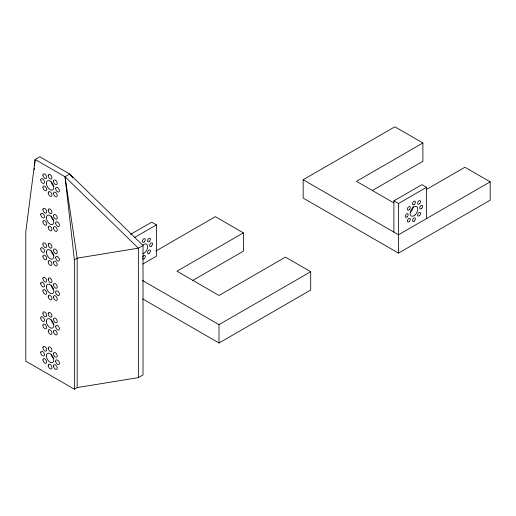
<?xml version="1.0" encoding="UTF-8"?>
<svg xmlns="http://www.w3.org/2000/svg" width="516" height="516" viewBox="0 0 516 516"><rect width="100%" height="100%" fill="white"/><g stroke="black" fill="none" stroke-linecap="round" stroke-linejoin="round"><path stroke-width="0.77" d="M219.01 342.985L219.01 324.654L310.703 271.713L310.703 290.05L219.01 342.985L142.461 298.796M155.845 251.034L215.365 216.675L243.404 232.858L243.404 251.189L192.887 280.356M372.384 190.481L422.894 161.315L422.894 142.984L394.863 126.801L303.169 179.736L303.169 198.073L398.5 253.117L490.2 200.176L490.2 181.838L464.929 167.249L426.184 189.624M398.5 253.117L398.5 203.504L426.526 187.321L426.526 218.603M34.172 169.906L34.32 168.3M34.546 165.888L35.14 159.47L39.809 156.774L69.699 174.027L143.022 245.481L143.022 374.913L138.352 377.609L77.174 387.58L74.368 389.199L25.8 361.161L25.8 231.729L35.14 159.47L65.029 176.724L138.352 248.177L138.352 377.609M74.368 389.199L74.368 259.774L65.029 176.724L69.699 174.027L72.859 177.691M74.368 259.774L77.174 258.155L138.352 248.177L143.022 245.481M130.503 234.387L151.691 222.151L156.425 224.886L156.425 256.162L142.758 264.057M134.553 237.515L156.425 224.886M243.404 232.858L176.975 271.203L219.01 295.475L285.432 257.123L310.703 271.713M422.894 142.984L356.472 181.335L393.682 202.814M393.895 232.116L393.895 200.84L421.914 184.663L426.526 187.321M490.2 181.838L398.5 234.78L303.169 179.736M393.895 200.84L398.5 203.504M142.345 280.388L219.01 324.654M69.699 174.027L71.144 175.962M65.029 176.724L77.174 258.155L77.174 387.58M142.848 245.139A5.463 3.154 -60 0 1 147.705 246.635A5.463 3.154 -60 0 1 142.848 253.749M142.59 257.11A2.045 1.18 -60 0 1 144.777 255.407A2.045 1.18 -60 0 1 144.777 257.968A2.045 1.18 -60 0 1 142.59 258.787M413.2 206.413A5.463 3.154 -60 0 1 410.336 212.373M53.787 358.833A5.283 3.051 60 0 1 51.148 354.26M53.787 324.319A5.283 3.051 60 0 1 51.148 319.746M53.787 220.777A5.283 3.051 60 0 1 51.148 216.204M53.787 186.263A5.283 3.051 60 0 1 52.116 184.18L51.523 182.948A5.283 3.051 60 0 1 51.148 181.69M53.787 289.805A5.283 3.051 60 0 1 51.148 285.232M53.787 255.291A5.283 3.051 60 0 1 51.148 250.718M151.459 246.087A2.045 1.18 -60 0 0 152.11 242.913A2.045 1.18 -60 0 0 149.685 245.061A2.045 1.18 -60 0 0 151.459 246.087M149.337 253.221A2.045 1.18 -60 0 0 149.988 250.047A2.045 1.18 -60 0 0 147.57 252.195A2.045 1.18 -60 0 0 149.337 253.221M144.222 241.907A2.045 1.18 -60 0 0 144.867 238.734A2.045 1.18 -60 0 0 142.448 240.882A2.045 1.18 -60 0 0 144.222 241.907M149.337 241.398A2.045 1.18 -60 0 0 149.988 238.224A2.045 1.18 -60 0 0 147.57 240.372A2.045 1.18 -60 0 0 149.337 241.398M421.559 208.522A2.045 1.18 -60 0 0 422.211 205.349A2.045 1.18 -60 0 0 419.785 207.496A2.045 1.18 -60 0 0 421.559 208.522M419.437 215.656A2.045 1.18 -60 0 0 420.089 212.482A2.045 1.18 -60 0 0 417.67 214.63A2.045 1.18 -60 0 0 419.437 215.656M414.322 221.061A2.045 1.18 -60 0 0 414.967 217.887A2.045 1.18 -60 0 0 412.548 220.035A2.045 1.18 -60 0 0 414.322 221.061M409.201 209.748A2.045 1.18 -60 0 0 409.852 206.574A2.045 1.18 -60 0 0 407.427 208.722A2.045 1.18 -60 0 0 409.201 209.748M407.079 216.881A2.045 1.18 -60 0 0 407.73 213.708A2.045 1.18 -60 0 0 405.312 215.856A2.045 1.18 -60 0 0 407.079 216.881M419.437 203.833A2.045 1.18 -60 0 0 420.089 200.666A2.045 1.18 -60 0 0 417.67 202.814A2.045 1.18 -60 0 0 419.437 203.833M414.322 204.342A2.045 1.18 -60 0 0 414.967 201.169A2.045 1.18 -60 0 0 412.548 203.317A2.045 1.18 -60 0 0 414.322 204.342M414.948 215.03A5.463 3.154 -60 0 0 416.676 206.574A5.463 3.154 -60 0 0 410.22 212.302A5.463 3.154 -60 0 0 414.948 215.03M409.201 221.564A2.045 1.18 -60 0 0 409.852 218.397A2.045 1.18 -60 0 0 407.427 220.545A2.045 1.18 -60 0 0 409.201 221.564M40.745 214.475A2.644 1.522 60 0 0 43.544 217.958A2.644 1.522 60 0 0 43.544 214.224A2.644 1.522 60 0 0 40.745 214.475M48.22 330.956A2.644 1.522 60 0 0 51.02 334.445A2.644 1.522 60 0 0 51.02 330.711A2.644 1.522 60 0 0 48.22 330.956M46.35 286.735A5.283 3.051 60 0 0 51.955 293.707A5.283 3.051 60 0 0 51.955 286.238A5.283 3.051 60 0 0 46.35 286.735M53.503 181.226A2.644 1.522 60 0 0 56.302 184.709A2.644 1.522 60 0 0 56.302 180.974A2.644 1.522 60 0 0 53.503 181.226M46.35 355.769A5.283 3.051 60 0 0 51.955 362.735A5.283 3.051 60 0 0 51.955 355.266A5.283 3.051 60 0 0 46.35 355.769M42.931 244.152A2.644 1.522 60 0 0 45.737 247.635A2.644 1.522 60 0 0 45.737 243.9A2.644 1.522 60 0 0 42.931 244.152M53.503 353.795A2.644 1.522 60 0 0 56.302 357.278A2.644 1.522 60 0 0 56.302 353.544A2.644 1.522 60 0 0 53.503 353.795M48.22 313.702A2.644 1.522 60 0 0 51.02 317.185A2.644 1.522 60 0 0 51.02 313.451A2.644 1.522 60 0 0 48.22 313.702M40.745 248.989A2.644 1.522 60 0 0 43.544 252.472A2.644 1.522 60 0 0 43.544 248.738A2.644 1.522 60 0 0 40.745 248.989M48.22 279.188A2.644 1.522 60 0 0 51.02 282.671A2.644 1.522 60 0 0 51.02 278.937A2.644 1.522 60 0 0 48.22 279.188M42.931 256.355A2.644 1.522 60 0 0 45.737 259.838A2.644 1.522 60 0 0 45.737 256.104A2.644 1.522 60 0 0 42.931 256.355M53.503 215.74A2.644 1.522 60 0 0 56.302 219.223A2.644 1.522 60 0 0 56.302 215.488A2.644 1.522 60 0 0 53.503 215.74M48.22 348.216A2.644 1.522 60 0 0 51.02 351.699A2.644 1.522 60 0 0 51.02 347.965A2.644 1.522 60 0 0 48.22 348.216M42.931 187.327A2.644 1.522 60 0 0 45.737 190.81A2.644 1.522 60 0 0 45.737 187.076A2.644 1.522 60 0 0 42.931 187.327M48.22 227.414A2.644 1.522 60 0 0 51.02 230.904A2.644 1.522 60 0 0 51.02 227.169A2.644 1.522 60 0 0 48.22 227.414M48.22 192.9A2.644 1.522 60 0 0 51.02 196.39A2.644 1.522 60 0 0 51.02 192.655A2.644 1.522 60 0 0 48.22 192.9M42.931 221.841A2.644 1.522 60 0 0 45.737 225.324A2.644 1.522 60 0 0 45.737 221.59A2.644 1.522 60 0 0 42.931 221.841M40.745 179.961A2.644 1.522 60 0 0 43.544 183.444A2.644 1.522 60 0 0 43.544 179.71A2.644 1.522 60 0 0 40.745 179.961M42.931 313.18A2.644 1.522 60 0 0 45.737 316.663A2.644 1.522 60 0 0 45.737 312.928A2.644 1.522 60 0 0 42.931 313.18M48.22 210.16A2.644 1.522 60 0 0 51.02 213.643A2.644 1.522 60 0 0 51.02 209.909A2.644 1.522 60 0 0 48.22 210.16M53.503 262.457A2.644 1.522 60 0 0 56.302 265.94A2.644 1.522 60 0 0 56.302 262.205A2.644 1.522 60 0 0 53.503 262.457M42.931 359.897A2.644 1.522 60 0 0 45.737 363.38A2.644 1.522 60 0 0 45.737 359.646A2.644 1.522 60 0 0 42.931 359.897M55.689 361.161A2.644 1.522 60 0 0 58.495 364.644A2.644 1.522 60 0 0 58.495 360.91A2.644 1.522 60 0 0 55.689 361.161M46.35 217.707A5.283 3.051 60 0 0 51.955 224.679A5.283 3.051 60 0 0 51.955 217.21A5.283 3.051 60 0 0 46.35 217.707M53.503 319.281A2.644 1.522 60 0 0 56.302 322.764A2.644 1.522 60 0 0 56.302 319.03A2.644 1.522 60 0 0 53.503 319.281M53.503 250.254A2.644 1.522 60 0 0 56.302 253.737A2.644 1.522 60 0 0 56.302 250.002A2.644 1.522 60 0 0 53.503 250.254M53.503 331.485A2.644 1.522 60 0 0 56.302 334.968A2.644 1.522 60 0 0 56.302 331.233A2.644 1.522 60 0 0 53.503 331.485M46.35 321.255A5.283 3.051 60 0 0 51.955 328.221A5.283 3.051 60 0 0 51.955 320.752A5.283 3.051 60 0 0 46.35 321.255M42.931 325.383A2.644 1.522 60 0 0 45.737 328.866A2.644 1.522 60 0 0 45.737 325.132A2.644 1.522 60 0 0 42.931 325.383M42.931 209.638A2.644 1.522 60 0 0 45.737 213.121A2.644 1.522 60 0 0 45.737 209.386A2.644 1.522 60 0 0 42.931 209.638M40.745 352.531A2.644 1.522 60 0 0 43.544 356.014A2.644 1.522 60 0 0 43.544 352.28A2.644 1.522 60 0 0 40.745 352.531M48.22 365.476A2.644 1.522 60 0 0 51.02 368.959A2.644 1.522 60 0 0 51.02 365.225A2.644 1.522 60 0 0 48.22 365.476M55.689 326.647A2.644 1.522 60 0 0 58.495 330.13A2.644 1.522 60 0 0 58.495 326.396A2.644 1.522 60 0 0 55.689 326.647M53.503 365.999A2.644 1.522 60 0 0 56.302 369.482A2.644 1.522 60 0 0 56.302 365.747A2.644 1.522 60 0 0 53.503 365.999M55.689 223.105A2.644 1.522 60 0 0 58.495 226.589A2.644 1.522 60 0 0 58.495 222.854A2.644 1.522 60 0 0 55.689 223.105M46.35 183.193A5.283 3.051 60 0 0 51.955 190.165A5.283 3.051 60 0 0 51.955 182.696A5.283 3.051 60 0 0 46.35 183.193M46.35 252.221A5.283 3.051 60 0 0 51.955 259.193A5.283 3.051 60 0 0 51.955 251.724A5.283 3.051 60 0 0 46.35 252.221M40.745 318.017A2.644 1.522 60 0 0 43.544 321.5A2.644 1.522 60 0 0 43.544 317.766A2.644 1.522 60 0 0 40.745 318.017M55.689 188.585A2.644 1.522 60 0 0 58.495 192.075A2.644 1.522 60 0 0 58.495 188.34A2.644 1.522 60 0 0 55.689 188.585M55.689 292.133A2.644 1.522 60 0 0 58.495 295.616A2.644 1.522 60 0 0 58.495 291.882A2.644 1.522 60 0 0 55.689 292.133M42.931 347.694A2.644 1.522 60 0 0 45.737 351.177A2.644 1.522 60 0 0 45.737 347.442A2.644 1.522 60 0 0 42.931 347.694M42.931 290.869A2.644 1.522 60 0 0 45.737 294.352A2.644 1.522 60 0 0 45.737 290.618A2.644 1.522 60 0 0 42.931 290.869M53.503 193.429A2.644 1.522 60 0 0 56.302 196.912A2.644 1.522 60 0 0 56.302 193.178A2.644 1.522 60 0 0 53.503 193.429M55.689 257.619A2.644 1.522 60 0 0 58.495 261.102A2.644 1.522 60 0 0 58.495 257.368A2.644 1.522 60 0 0 55.689 257.619M48.22 296.442A2.644 1.522 60 0 0 51.02 299.931A2.644 1.522 60 0 0 51.02 296.197A2.644 1.522 60 0 0 48.22 296.442M53.503 227.943A2.644 1.522 60 0 0 56.302 231.426A2.644 1.522 60 0 0 56.302 227.691A2.644 1.522 60 0 0 53.503 227.943M53.503 284.767A2.644 1.522 60 0 0 56.302 288.25A2.644 1.522 60 0 0 56.302 284.516A2.644 1.522 60 0 0 53.503 284.767M40.745 283.503A2.644 1.522 60 0 0 43.544 286.986A2.644 1.522 60 0 0 43.544 283.252A2.644 1.522 60 0 0 40.745 283.503M53.503 296.971A2.644 1.522 60 0 0 56.302 300.454A2.644 1.522 60 0 0 56.302 296.719A2.644 1.522 60 0 0 53.503 296.971M48.22 261.928A2.644 1.522 60 0 0 51.02 265.418A2.644 1.522 60 0 0 51.02 261.683A2.644 1.522 60 0 0 48.22 261.928M42.931 175.124A2.644 1.522 60 0 0 45.737 178.607A2.644 1.522 60 0 0 45.737 174.872A2.644 1.522 60 0 0 42.931 175.124M48.22 175.646A2.644 1.522 60 0 0 51.02 179.129A2.644 1.522 60 0 0 51.02 175.395A2.644 1.522 60 0 0 48.22 175.646M42.931 278.666A2.644 1.522 60 0 0 45.737 282.149A2.644 1.522 60 0 0 45.737 278.414A2.644 1.522 60 0 0 42.931 278.666M48.22 244.674A2.644 1.522 60 0 0 51.02 248.157A2.644 1.522 60 0 0 51.02 244.423A2.644 1.522 60 0 0 48.22 244.674"/></g></svg>
